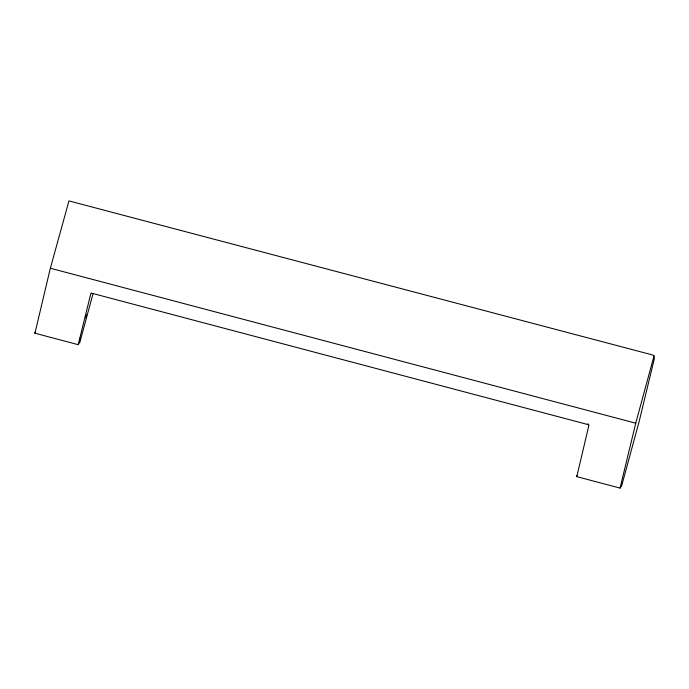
<?xml version="1.0" encoding="UTF-8"?>
<svg xmlns="http://www.w3.org/2000/svg" width="689" height="689" viewBox="0 0 689 689"><rect width="100%" height="100%" fill="white"/><g stroke="black" fill="none" stroke-linecap="round" stroke-linejoin="round"><path stroke-width="1.03" d="M91.68 293.221L90.905 293.342L78.184 344.664L34.941 333.218L50.125 269.123L68.952 200.912L652.862 355.042L654.266 356.239M654.55 357.806L639.159 421.444L621.461 486.563M79.597 340.642L80.441 337.541M85.78 317.896L86.616 314.795M79.605 343.139L93.084 293.523M587.915 423.744L588.931 425.165L576.796 476.642L620.048 488.088L635.749 423.184L654.059 355.782M78.184 344.664L78.753 343.742M620.048 488.088L620.617 487.166M635.749 423.184L50.641 268.314M91.646 293.195L588.346 424.674M576.779 475.565L576.796 476.642M34.924 332.141L34.941 333.218"/></g></svg>
